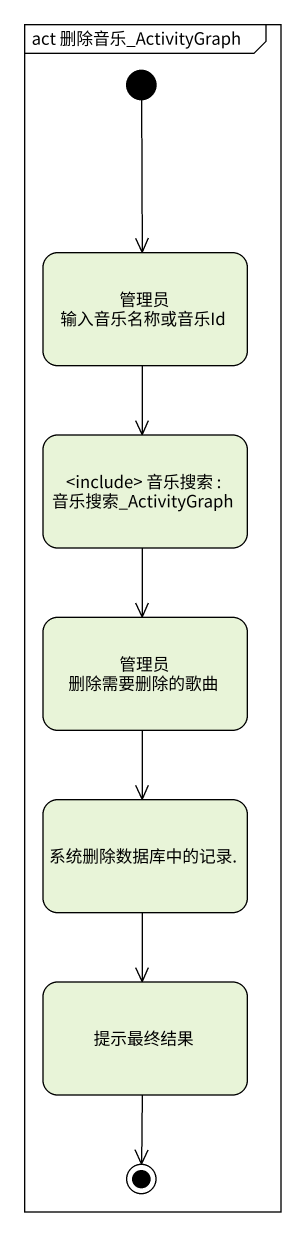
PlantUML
@startuml
mainframe act 删除音乐_ActivityGraph
hide empty description
state "管理员 输入音乐名称或音乐Id" as 管理员_输入音乐名称或音乐Id
state "<include> 音乐搜索 : 音乐搜索_ActivityGraph" as include_音乐搜索
state "管理员 删除需要删除的歌曲" as 管理员_删除需要删除的歌曲
state "系统删除数据库中的记录." as 系统删除数据库中的记录
state 提示最终结果
[*] --> 管理员_输入音乐名称或音乐Id
管理员_输入音乐名称或音乐Id --> include_音乐搜索
include_音乐搜索 --> 管理员_删除需要删除的歌曲
管理员_删除需要删除的歌曲 --> 系统删除数据库中的记录
系统删除数据库中的记录 --> 提示最终结果
提示最终结果 --> [*]
@enduml
